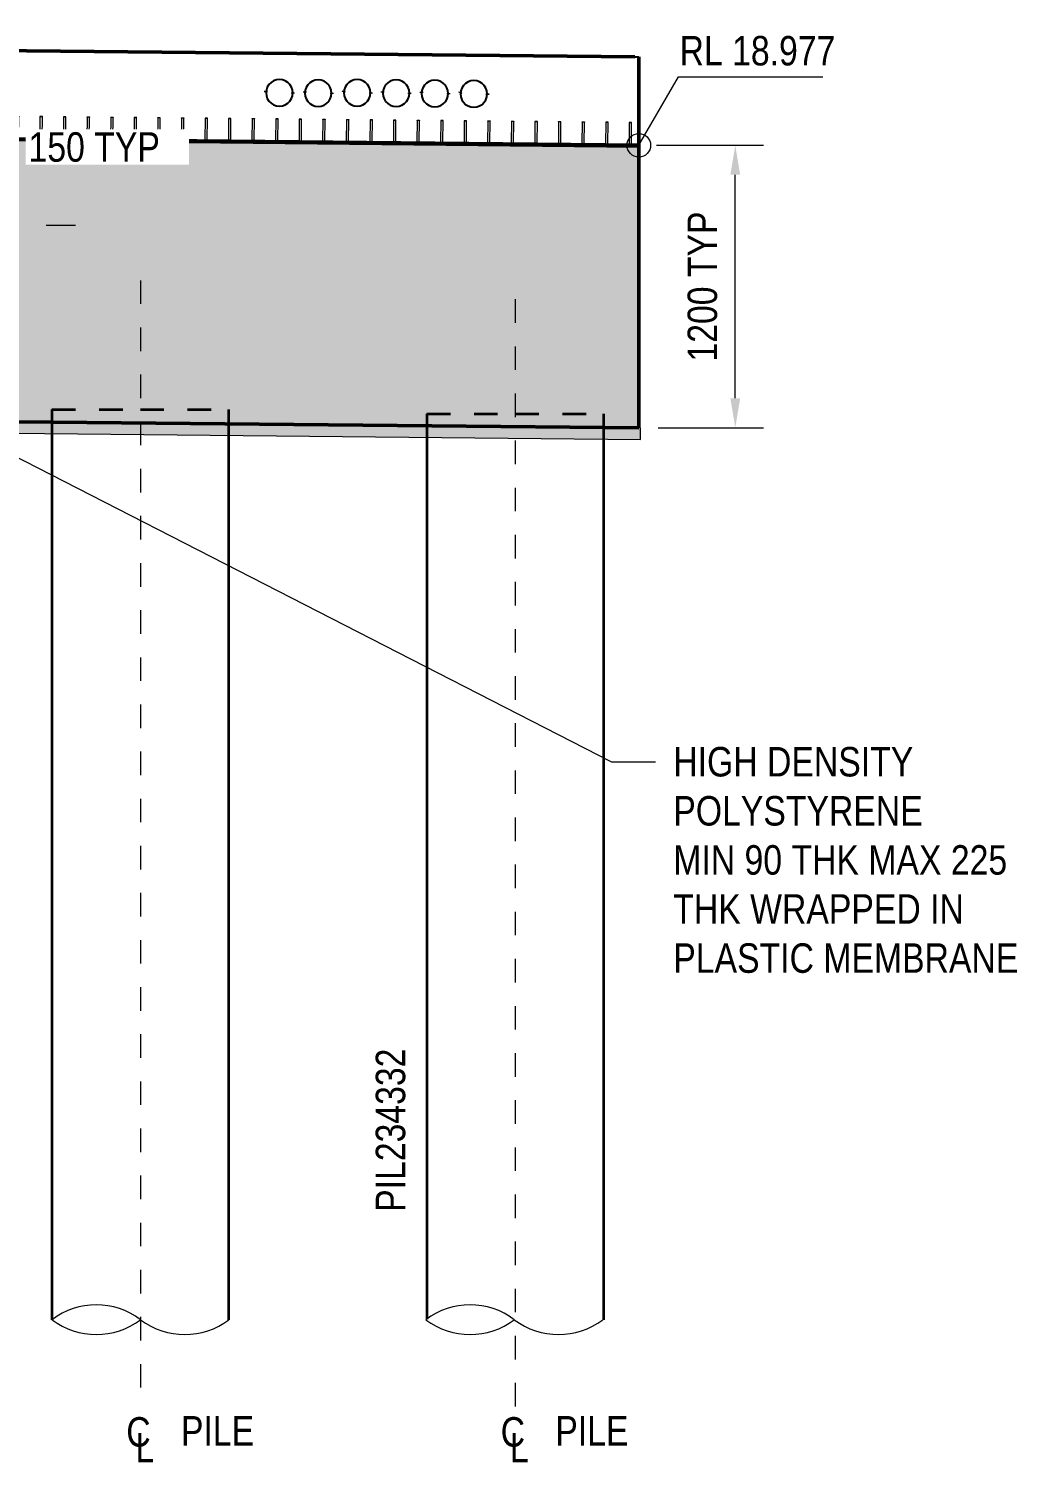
# Model space of a CAD drawing. Header units: metres. Extents: x -1691 to -1609, y 3 to 593.
# Drawn here: x -1614.8 to -1610.6, y 13.39 to 19.47 of the extents above; entities that cross this region are included whole.
import ezdxf

# ---------------------------------------------------------------- set-up
doc = ezdxf.new("R2010")
doc.units = ezdxf.units.M
doc.linetypes.add('JacobsCenter', pattern=[0.015, 0.009, -0.0015, 0.003, -0.0015])
doc.linetypes.add('JacobsDash', pattern=[0.0045, 0.003, -0.0015])
doc.layers.get('Defpoints').update_dxf_attribs({"color": 41})
for name, color, linetype, lineweight in [('BRIDGE-ABUTMENT-CONC', 7, 'Continuous', 50), ('BRIDGE-FRAMING-LINE-18-HID', 7, 'JacobsDash', 18), ('D-BDGE', 7, 'Continuous', 13), ('D-BDGE-FLOOR', 7, 'Continuous', 50), ('D-BDGE-FNDN-LINES-18-HID', 7, 'JacobsDash', 18), ('D-BDGE-FNDN-PILE-CONC', 7, 'Continuous', 50), ('D-BDGE-FRAMING', 7, 'Continuous', 50), ('D-BDGE-LINE', 7, 'Continuous', 9), ('D-ENHA-ANNO-TEXT', 7, 'Continuous', 9), ('D-ENHA-GEN-LINE', 7, 'Continuous', 9), ('D-ENHA-TEXT', 7, 'Continuous', 9), ('D-ENHA-TEXT-DIMS', 7, 'Continuous', 9), ('D-ENHA-TEXT-TAG', 7, 'Continuous', 18)]:
    doc.layers.add(name, color=color, linetype=linetype, lineweight=lineweight)
doc.layers.add('D-BDGE-Conduits', color=1, linetype='Continuous', lineweight=9, true_color=0xff0000)
doc.styles.add('Arial Narrow_1', font='ARIALN.TTF', dxfattribs={"height": 0.125})
doc.styles.add('Arial Narrow_3', font='ARIALN.TTF', dxfattribs={"height": 0.125})
doc.dimstyles.new('Dimension_Arc_Length_O__mm__1', dxfattribs={"dimscale": 0.3048, "dimtxt": 0.127929, "dimasz": 0.410105, "dimexe": 0.393701, "dimexo": 0.246063, "dimgap": 0.246063, "dimtad": 1, "dimdec": 0, "dimlfac": 1000, "dimzin": 0, "dimdsep": 46, "dimtxsty": 'Arial Narrow_3', "dimsah": 1, "dimcen": 0.09, "dimaunit": 1, "dimadec": 4, "dimazin": 0, "dimtfac": 1, "dimtdec": 4, "dimtix": 1, "dimtmove": 1, "dimatfit": 3, "dimfxl": 1, "dimtvp": 1, "dimtfill": 1, "dimtolj": 1, "dimtzin": 0, "dimlwd": 18, "dimlwe": 18, "dimarcsym": 2})
doc.dimstyles.new('Dimension_Standard_O__mm_', dxfattribs={"dimscale": 0.3048, "dimtxt": 0.127929, "dimasz": 0.410105, "dimexe": 0.393701, "dimexo": 0.246063, "dimgap": 0.246063, "dimtad": 1, "dimdec": 0, "dimlfac": 1000, "dimzin": 0, "dimdsep": 46, "dimtxsty": 'Arial Narrow_1', "dimsah": 1, "dimcen": 0.09, "dimaunit": 1, "dimadec": 4, "dimazin": 0, "dimtfac": 1, "dimtdec": 4, "dimtix": 1, "dimtmove": 0, "dimatfit": 3, "dimfxl": 1, "dimtvp": 1, "dimtfill": 1, "dimtolj": 1, "dimtzin": 0, "dimlwd": 18, "dimlwe": 18, "dimarcsym": 2})

# ---------------------------------------------------------------- blocks, each defined once
blk = doc.blocks.new('01_SFO_FRP_Pile_CastInPlace_CS - CAST-IN-PLACE PILE - 0750-V9-DRG-2871072 - ABUTMENT B CONCRETE ELEVATION')
at = {"layer": 'D-BDGE-FNDN-LINES-18-HID', "lineweight": 35}
for p, q in [((-1656.4737, 17.8548), (-1656.4737, 17.8021)), ((-1656.4737, 17.8548), (-1656.0988, 17.8548)), ((-1656.4737, 17.8548), (-1656.0988, 17.8548)), ((-1656.0988, 17.8548), (-1655.7237, 17.8548)), ((-1656.0986, 17.8548), (-1655.7237, 17.8548)), ((-1655.7237, 17.7945), (-1655.7237, 17.8548))]:
    blk.add_line(p, q, dxfattribs=at)
at = {"layer": 'D-BDGE-FNDN-PILE-CONC', "lineweight": 35}
for p, q in [((-1656.4737, 17.802), (-1656.4737, 13.9919)), ((-1655.7237, 13.9913), (-1655.7237, 17.7945))]:
    blk.add_line(p, q, dxfattribs=at)
blk = doc.blocks.new('07_STR_DPS_PermadecPanel - 07_STR_DPS_PermadecPanel-V46-DRG-2871072 - ABUTMENT B CONCRETE ELEVATION')
at = {"layer": 'BRIDGE-FRAMING-LINE-18-HID', "color": 9, "lineweight": 13, "true_color": 0xc3c3c3}
for p, q in [((-1657.1244, 19.1047), (-1657.1244, 19.1053)), ((-1657.1244, 19.1053), (-1657.1144, 19.1052)), ((-1657.1244, 19.1053), (-1657.1244, 19.1047)), ((-1657.1144, 19.1052), (-1657.1144, 19.1046)), ((-1657.1144, 19.1052), (-1657.1144, 19.1046)), ((-1657.0244, 19.1037), (-1657.0244, 19.1043)), ((-1657.0244, 19.1043), (-1657.0144, 19.1042)), ((-1657.0244, 19.1043), (-1657.0244, 19.1037)), ((-1657.0144, 19.1042), (-1657.0144, 19.1036)), ((-1657.0144, 19.1042), (-1657.0144, 19.1036)), ((-1656.9244, 19.1027), (-1656.9244, 19.1033)), ((-1656.9244, 19.1033), (-1656.9144, 19.1032)), ((-1656.9244, 19.1033), (-1656.9244, 19.1027)), ((-1656.9144, 19.1032), (-1656.9144, 19.1026)), ((-1656.9144, 19.1032), (-1656.9144, 19.1026)), ((-1656.8244, 19.1023), (-1656.8245, 19.1017)), ((-1656.8244, 19.1017), (-1656.8244, 19.1023)), ((-1656.8244, 19.1023), (-1656.8144, 19.1022)), ((-1656.8144, 19.1022), (-1656.8145, 19.1016)), ((-1656.8144, 19.1022), (-1656.8144, 19.1016)), ((-1656.7244, 19.1013), (-1656.7245, 19.1007)), ((-1656.7244, 19.1007), (-1656.7244, 19.1013)), ((-1656.7244, 19.1013), (-1656.7144, 19.1012)), ((-1656.7144, 19.1012), (-1656.7145, 19.1006)), ((-1656.7144, 19.1012), (-1656.7144, 19.1006)), ((-1656.6244, 19.1003), (-1656.6245, 19.0997)), ((-1656.6244, 19.0997), (-1656.6244, 19.1003)), ((-1656.6244, 19.1003), (-1656.6144, 19.1002)), ((-1656.6144, 19.1002), (-1656.6145, 19.0996)), ((-1656.6144, 19.1002), (-1656.6144, 19.0996)), ((-1657.1703, 19.0127), (-1657.1704, 19.0122)), ((-1656.5705, 19.0007), (-1657.1704, 19.0067)), ((-1657.1703, 19.0122), (-1657.1703, 19.0127)), ((-1657.1703, 19.0127), (-1657.1253, 19.0123)), ((-1657.1153, 19.0122), (-1657.0253, 19.0113)), ((-1657.0153, 19.0112), (-1656.9253, 19.0103)), ((-1656.9153, 19.0102), (-1656.8253, 19.0093)), ((-1656.8153, 19.0092), (-1656.7253, 19.0083)), ((-1656.7153, 19.0082), (-1656.6254, 19.0073)), ((-1656.6154, 19.0072), (-1656.5704, 19.0067)), ((-1656.5704, 19.0067), (-1656.5704, 19.0062)), ((-1656.5704, 19.0067), (-1656.5704, 19.0062))]:
    blk.add_line(p, q, dxfattribs=at)
at = {"layer": 'D-BDGE-FRAMING', "color": 9, "lineweight": 13, "true_color": 0xc3c3c3}
for p, q in [((-1657.1244, 19.1047), (-1657.1254, 19.0117)), ((-1657.1144, 19.1046), (-1657.1244, 19.1047)), ((-1657.1154, 19.0116), (-1657.1144, 19.1046)), ((-1657.0244, 19.1037), (-1657.0254, 19.0107)), ((-1657.0144, 19.1036), (-1657.0244, 19.1037)), ((-1657.0154, 19.0106), (-1657.0144, 19.1036)), ((-1656.9244, 19.1027), (-1656.9254, 19.0097)), ((-1656.9144, 19.1026), (-1656.9244, 19.1027)), ((-1656.9154, 19.0096), (-1656.9144, 19.1026)), ((-1656.8245, 19.1017), (-1656.8254, 19.0087)), ((-1656.8145, 19.1016), (-1656.8245, 19.1017)), ((-1656.8154, 19.0086), (-1656.8145, 19.1016)), ((-1656.7245, 19.1007), (-1656.7254, 19.0077)), ((-1656.7145, 19.1006), (-1656.7245, 19.1007)), ((-1656.7154, 19.0076), (-1656.7145, 19.1006)), ((-1656.6245, 19.0997), (-1656.6254, 19.0067)), ((-1656.6145, 19.0996), (-1656.6245, 19.0997)), ((-1656.6154, 19.0066), (-1656.6145, 19.0996)), ((-1657.1254, 19.0117), (-1657.1704, 19.0122)), ((-1657.1704, 19.0122), (-1657.1704, 19.0062)), ((-1657.1704, 19.0062), (-1656.5705, 19.0002)), ((-1657.0254, 19.0107), (-1657.1154, 19.0116)), ((-1656.9254, 19.0097), (-1657.0154, 19.0106)), ((-1656.8254, 19.0087), (-1656.9154, 19.0096)), ((-1656.7254, 19.0077), (-1656.8154, 19.0086)), ((-1656.6254, 19.0067), (-1656.7154, 19.0076)), ((-1656.5704, 19.0062), (-1656.6154, 19.0066)), ((-1656.5705, 19.0002), (-1656.5704, 19.0062))]:
    blk.add_line(p, q, dxfattribs=at)
blk = doc.blocks.new('07_STR_DPS_PermadecPanel - 07_STR_DPS_PermadecPanel-V47-DRG-2871072 - ABUTMENT B CONCRETE ELEVATION')
at = {"layer": 'BRIDGE-FRAMING-LINE-18-HID', "color": 9, "lineweight": 13, "true_color": 0xc3c3c3}
for p, q in [((-1656.5244, 19.0993), (-1656.5245, 19.0987)), ((-1656.5244, 19.0987), (-1656.5244, 19.0993)), ((-1656.5244, 19.0993), (-1656.5144, 19.0992)), ((-1656.5144, 19.0992), (-1656.5145, 19.0986)), ((-1656.5144, 19.0992), (-1656.5144, 19.0986)), ((-1656.4244, 19.0983), (-1656.4245, 19.0977)), ((-1656.4244, 19.0977), (-1656.4244, 19.0983)), ((-1656.4244, 19.0983), (-1656.4144, 19.0982)), ((-1656.4144, 19.0982), (-1656.4145, 19.0976)), ((-1656.4144, 19.0982), (-1656.4144, 19.0976)), ((-1656.3244, 19.0973), (-1656.3245, 19.0967)), ((-1656.3244, 19.0967), (-1656.3244, 19.0973)), ((-1656.3244, 19.0973), (-1656.3144, 19.0972)), ((-1656.3144, 19.0972), (-1656.3145, 19.0966)), ((-1656.3144, 19.0972), (-1656.3144, 19.0966)), ((-1656.2244, 19.0963), (-1656.2245, 19.0957)), ((-1656.2244, 19.0958), (-1656.2244, 19.0963)), ((-1656.2244, 19.0963), (-1656.2144, 19.0962)), ((-1656.2144, 19.0962), (-1656.2145, 19.0956)), ((-1656.2144, 19.0962), (-1656.2144, 19.0957)), ((-1656.1245, 19.0948), (-1656.1244, 19.0953)), ((-1656.1244, 19.0953), (-1656.1245, 19.0947)), ((-1656.1244, 19.0953), (-1656.1144, 19.0952)), ((-1656.1144, 19.0952), (-1656.1145, 19.0947)), ((-1656.1144, 19.0952), (-1656.1145, 19.0946)), ((-1656.0245, 19.0938), (-1656.0245, 19.0943)), ((-1656.0245, 19.0943), (-1656.0145, 19.0942)), ((-1656.0245, 19.0943), (-1656.0245, 19.0937)), ((-1656.0145, 19.0942), (-1656.0145, 19.0937)), ((-1656.0145, 19.0942), (-1656.0145, 19.0936)), ((-1656.5704, 19.0062), (-1656.5704, 19.0067)), ((-1656.5704, 19.0067), (-1656.5254, 19.0063)), ((-1656.5704, 19.0067), (-1656.5704, 19.0062)), ((-1655.9705, 18.9947), (-1656.5704, 19.0007)), ((-1656.5154, 19.0062), (-1656.4254, 19.0053)), ((-1656.4154, 19.0052), (-1656.3254, 19.0043)), ((-1656.3154, 19.0042), (-1656.2254, 19.0033)), ((-1656.2154, 19.0032), (-1656.1254, 19.0023)), ((-1656.1154, 19.0022), (-1656.0254, 19.0013)), ((-1656.0154, 19.0012), (-1655.9704, 19.0007)), ((-1655.9704, 19.0007), (-1655.9704, 19.0002)), ((-1655.9704, 19.0007), (-1655.9704, 19.0002))]:
    blk.add_line(p, q, dxfattribs=at)
at = {"layer": 'D-BDGE-FRAMING', "color": 9, "lineweight": 13, "true_color": 0xc3c3c3}
for p, q in [((-1656.5245, 19.0987), (-1656.5254, 19.0057)), ((-1656.5145, 19.0986), (-1656.5245, 19.0987)), ((-1656.5154, 19.0056), (-1656.5145, 19.0986)), ((-1656.4245, 19.0977), (-1656.4254, 19.0047)), ((-1656.4145, 19.0976), (-1656.4245, 19.0977)), ((-1656.4154, 19.0046), (-1656.4145, 19.0976)), ((-1656.3245, 19.0967), (-1656.3254, 19.0037)), ((-1656.3145, 19.0966), (-1656.3245, 19.0967)), ((-1656.3154, 19.0036), (-1656.3145, 19.0966)), ((-1656.2245, 19.0957), (-1656.2254, 19.0027)), ((-1656.2145, 19.0956), (-1656.2245, 19.0957)), ((-1656.2154, 19.0026), (-1656.2145, 19.0956)), ((-1656.1245, 19.0947), (-1656.1254, 19.0017)), ((-1656.1145, 19.0946), (-1656.1245, 19.0947)), ((-1656.1154, 19.0016), (-1656.1145, 19.0946)), ((-1656.0245, 19.0937), (-1656.0254, 19.0007)), ((-1656.0145, 19.0936), (-1656.0245, 19.0937)), ((-1656.0154, 19.0006), (-1656.0145, 19.0936)), ((-1656.5704, 19.0062), (-1656.5705, 19.0002)), ((-1656.5705, 19.0002), (-1655.9705, 18.9942)), ((-1656.5254, 19.0057), (-1656.5704, 19.0062)), ((-1656.4254, 19.0047), (-1656.5154, 19.0056)), ((-1656.3254, 19.0037), (-1656.4154, 19.0046)), ((-1656.2254, 19.0027), (-1656.3154, 19.0036)), ((-1656.1254, 19.0017), (-1656.2154, 19.0026)), ((-1656.0254, 19.0007), (-1656.1154, 19.0016)), ((-1655.9704, 19.0002), (-1656.0154, 19.0006)), ((-1655.9705, 18.9942), (-1655.9704, 19.0002))]:
    blk.add_line(p, q, dxfattribs=at)
blk = doc.blocks.new('07_STR_DPS_PermadecPanel - 07_STR_DPS_PermadecPanel-V48-DRG-2871072 - ABUTMENT B CONCRETE ELEVATION')
at = {"layer": 'BRIDGE-FRAMING-LINE-18-HID', "color": 9, "lineweight": 13, "true_color": 0xc3c3c3}
for p, q in [((-1655.9245, 19.0928), (-1655.9245, 19.0933)), ((-1655.9245, 19.0933), (-1655.9145, 19.0932)), ((-1655.9245, 19.0933), (-1655.9245, 19.0927)), ((-1655.9145, 19.0932), (-1655.9145, 19.0927)), ((-1655.9145, 19.0932), (-1655.9145, 19.0926)), ((-1655.8245, 19.0918), (-1655.8245, 19.0923)), ((-1655.8245, 19.0923), (-1655.8145, 19.0922)), ((-1655.8245, 19.0923), (-1655.8245, 19.0917)), ((-1655.8145, 19.0922), (-1655.8145, 19.0917)), ((-1655.8145, 19.0922), (-1655.8145, 19.0916)), ((-1655.7245, 19.0908), (-1655.7245, 19.0913)), ((-1655.7245, 19.0913), (-1655.7145, 19.0912)), ((-1655.7245, 19.0913), (-1655.7245, 19.0907)), ((-1655.7145, 19.0912), (-1655.7145, 19.0907)), ((-1655.7145, 19.0912), (-1655.7145, 19.0906)), ((-1655.6245, 19.0898), (-1655.6245, 19.0903)), ((-1655.6245, 19.0903), (-1655.6145, 19.0902)), ((-1655.6245, 19.0903), (-1655.6245, 19.0897)), ((-1655.6145, 19.0902), (-1655.6145, 19.0897)), ((-1655.6145, 19.0902), (-1655.6145, 19.0896)), ((-1655.5245, 19.0888), (-1655.5245, 19.0893)), ((-1655.5245, 19.0893), (-1655.5145, 19.0892)), ((-1655.5245, 19.0893), (-1655.5245, 19.0887)), ((-1655.5145, 19.0892), (-1655.5145, 19.0887)), ((-1655.5145, 19.0892), (-1655.5145, 19.0886)), ((-1655.4245, 19.0878), (-1655.4245, 19.0883)), ((-1655.4245, 19.0883), (-1655.4145, 19.0882)), ((-1655.4245, 19.0883), (-1655.4245, 19.0877)), ((-1655.4145, 19.0882), (-1655.4145, 19.0877)), ((-1655.4145, 19.0882), (-1655.4145, 19.0876)), ((-1655.9704, 19.0002), (-1655.9704, 19.0007)), ((-1655.9704, 19.0007), (-1655.9254, 19.0003)), ((-1655.9704, 19.0007), (-1655.9704, 19.0002)), ((-1655.3705, 18.9887), (-1655.9704, 18.9947)), ((-1655.9154, 19.0002), (-1655.8254, 18.9993)), ((-1655.8154, 18.9992), (-1655.7254, 18.9983)), ((-1655.7154, 18.9982), (-1655.6254, 18.9973)), ((-1655.6154, 18.9972), (-1655.5254, 18.9963)), ((-1655.5154, 18.9962), (-1655.4254, 18.9953)), ((-1655.4154, 18.9952), (-1655.3704, 18.9947)), ((-1655.3704, 18.9947), (-1655.3705, 18.9942)), ((-1655.3704, 18.9947), (-1655.3704, 18.9942))]:
    blk.add_line(p, q, dxfattribs=at)
at = {"layer": 'D-BDGE-FRAMING', "color": 9, "lineweight": 13, "true_color": 0xc3c3c3}
for p, q in [((-1655.9245, 19.0927), (-1655.9254, 18.9997)), ((-1655.9145, 19.0926), (-1655.9245, 19.0927)), ((-1655.9154, 18.9996), (-1655.9145, 19.0926)), ((-1655.8245, 19.0917), (-1655.8254, 18.9987)), ((-1655.8145, 19.0916), (-1655.8245, 19.0917)), ((-1655.8154, 18.9986), (-1655.8145, 19.0916)), ((-1655.7245, 19.0907), (-1655.7254, 18.9977)), ((-1655.7145, 19.0906), (-1655.7245, 19.0907)), ((-1655.7154, 18.9976), (-1655.7145, 19.0906)), ((-1655.6245, 19.0897), (-1655.6254, 18.9967)), ((-1655.6145, 19.0896), (-1655.6245, 19.0897)), ((-1655.6154, 18.9966), (-1655.6145, 19.0896)), ((-1655.5245, 19.0887), (-1655.5254, 18.9957)), ((-1655.5145, 19.0886), (-1655.5245, 19.0887)), ((-1655.5154, 18.9956), (-1655.5145, 19.0886)), ((-1655.4245, 19.0877), (-1655.4255, 18.9947)), ((-1655.4145, 19.0876), (-1655.4245, 19.0877)), ((-1655.4155, 18.9946), (-1655.4145, 19.0876)), ((-1655.9704, 19.0002), (-1655.9705, 18.9942)), ((-1655.9705, 18.9942), (-1655.3705, 18.9882)), ((-1655.9254, 18.9997), (-1655.9704, 19.0002)), ((-1655.8254, 18.9987), (-1655.9154, 18.9996)), ((-1655.7254, 18.9977), (-1655.8154, 18.9986)), ((-1655.6254, 18.9967), (-1655.7154, 18.9976)), ((-1655.5254, 18.9957), (-1655.6154, 18.9966)), ((-1655.4255, 18.9947), (-1655.5154, 18.9956)), ((-1655.3705, 18.9942), (-1655.4155, 18.9946)), ((-1655.3705, 18.9882), (-1655.3705, 18.9942))]:
    blk.add_line(p, q, dxfattribs=at)
blk = doc.blocks.new('07_STR_DPS_PermadecPanel - 07_STR_DPS_PermadecPanel-V49-DRG-2871072 - ABUTMENT B CONCRETE ELEVATION')
at = {"layer": 'BRIDGE-FRAMING-LINE-18-HID', "color": 9, "lineweight": 13, "true_color": 0xc3c3c3}
for p, q in [((-1655.3245, 19.0868), (-1655.3245, 19.0873)), ((-1655.3245, 19.0873), (-1655.3145, 19.0872)), ((-1655.3245, 19.0873), (-1655.3245, 19.0867)), ((-1655.3145, 19.0872), (-1655.3145, 19.0867)), ((-1655.3145, 19.0872), (-1655.3145, 19.0866)), ((-1655.2245, 19.0858), (-1655.2245, 19.0863)), ((-1655.2245, 19.0863), (-1655.2145, 19.0862)), ((-1655.2245, 19.0863), (-1655.2245, 19.0857)), ((-1655.2145, 19.0862), (-1655.2145, 19.0857)), ((-1655.2145, 19.0862), (-1655.2145, 19.0856)), ((-1655.1245, 19.0848), (-1655.1245, 19.0853)), ((-1655.1245, 19.0853), (-1655.1145, 19.0852)), ((-1655.1245, 19.0853), (-1655.1245, 19.0847)), ((-1655.1145, 19.0852), (-1655.1145, 19.0847)), ((-1655.1145, 19.0852), (-1655.1145, 19.0846)), ((-1655.0245, 19.0838), (-1655.0245, 19.0843)), ((-1655.0245, 19.0843), (-1655.0145, 19.0842)), ((-1655.0245, 19.0843), (-1655.0245, 19.0837)), ((-1655.0145, 19.0842), (-1655.0145, 19.0837)), ((-1655.0145, 19.0842), (-1655.0145, 19.0836)), ((-1654.9245, 19.0828), (-1654.9245, 19.0833)), ((-1654.9245, 19.0833), (-1654.9145, 19.0832)), ((-1654.9245, 19.0833), (-1654.9245, 19.0827)), ((-1654.9145, 19.0832), (-1654.9145, 19.0827)), ((-1654.9145, 19.0832), (-1654.9145, 19.0826)), ((-1654.8245, 19.0823), (-1654.8246, 19.0817)), ((-1654.8245, 19.0818), (-1654.8245, 19.0823)), ((-1654.8245, 19.0823), (-1654.8145, 19.0822)), ((-1654.8145, 19.0822), (-1654.8146, 19.0816)), ((-1654.8145, 19.0822), (-1654.8145, 19.0817)), ((-1655.3704, 18.9947), (-1655.3705, 18.9942)), ((-1654.7706, 18.9827), (-1655.3705, 18.9887)), ((-1655.3704, 18.9942), (-1655.3704, 18.9947)), ((-1655.3704, 18.9947), (-1655.3254, 18.9943)), ((-1655.3154, 18.9942), (-1655.2254, 18.9933)), ((-1655.2154, 18.9932), (-1655.1254, 18.9923)), ((-1655.1154, 18.9922), (-1655.0254, 18.9913)), ((-1655.0154, 18.9912), (-1654.9254, 18.9903)), ((-1654.9154, 18.9902), (-1654.8254, 18.9893)), ((-1654.8154, 18.9892), (-1654.7704, 18.9887)), ((-1654.7704, 18.9887), (-1654.7705, 18.9882)), ((-1654.7704, 18.9887), (-1654.7704, 18.9882))]:
    blk.add_line(p, q, dxfattribs=at)
at = {"layer": 'D-BDGE-FRAMING', "color": 9, "lineweight": 13, "true_color": 0xc3c3c3}
for p, q in [((-1655.3245, 19.0867), (-1655.3255, 18.9937)), ((-1655.3145, 19.0866), (-1655.3245, 19.0867)), ((-1655.3155, 18.9936), (-1655.3145, 19.0866)), ((-1655.2245, 19.0857), (-1655.2255, 18.9927)), ((-1655.2145, 19.0856), (-1655.2245, 19.0857)), ((-1655.2155, 18.9926), (-1655.2145, 19.0856)), ((-1655.1245, 19.0847), (-1655.1255, 18.9917)), ((-1655.1145, 19.0846), (-1655.1245, 19.0847)), ((-1655.1155, 18.9916), (-1655.1145, 19.0846)), ((-1655.0245, 19.0837), (-1655.0255, 18.9907)), ((-1655.0145, 19.0836), (-1655.0245, 19.0837)), ((-1655.0155, 18.9906), (-1655.0145, 19.0836)), ((-1654.9245, 19.0827), (-1654.9255, 18.9897)), ((-1654.9145, 19.0826), (-1654.9245, 19.0827)), ((-1654.9155, 18.9896), (-1654.9145, 19.0826)), ((-1654.8246, 19.0817), (-1654.8255, 18.9887)), ((-1654.8146, 19.0816), (-1654.8246, 19.0817)), ((-1654.8155, 18.9886), (-1654.8146, 19.0816)), ((-1655.3255, 18.9937), (-1655.3705, 18.9942)), ((-1655.3705, 18.9942), (-1655.3705, 18.9882)), ((-1655.3705, 18.9882), (-1654.7705, 18.9822)), ((-1655.2255, 18.9927), (-1655.3155, 18.9936)), ((-1655.1255, 18.9917), (-1655.2155, 18.9926)), ((-1655.0255, 18.9907), (-1655.1155, 18.9916)), ((-1654.9255, 18.9897), (-1655.0155, 18.9906)), ((-1654.8255, 18.9887), (-1654.9155, 18.9896)), ((-1654.7705, 18.9882), (-1654.8155, 18.9886)), ((-1654.7705, 18.9822), (-1654.7705, 18.9882))]:
    blk.add_line(p, q, dxfattribs=at)
blk = doc.blocks.new('07_STR_DPS_PermadecPanel - 07_STR_DPS_PermadecPanel-V50-DRG-2871072 - ABUTMENT B CONCRETE ELEVATION')
at = {"layer": 'BRIDGE-FRAMING-LINE-18-HID', "color": 9, "lineweight": 13, "true_color": 0xc3c3c3}
for p, q in [((-1654.7245, 19.0813), (-1654.7246, 19.0807)), ((-1654.7245, 19.0808), (-1654.7245, 19.0813)), ((-1654.7245, 19.0813), (-1654.7145, 19.0812)), ((-1654.7145, 19.0812), (-1654.7146, 19.0806)), ((-1654.7145, 19.0812), (-1654.7145, 19.0807)), ((-1654.6245, 19.0803), (-1654.6246, 19.0797)), ((-1654.6245, 19.0798), (-1654.6245, 19.0803)), ((-1654.6245, 19.0803), (-1654.6145, 19.0802)), ((-1654.6145, 19.0802), (-1654.6146, 19.0796)), ((-1654.6145, 19.0802), (-1654.6145, 19.0797)), ((-1654.5245, 19.0793), (-1654.5246, 19.0787)), ((-1654.5245, 19.0788), (-1654.5245, 19.0793)), ((-1654.5245, 19.0793), (-1654.5145, 19.0792)), ((-1654.5145, 19.0792), (-1654.5146, 19.0786)), ((-1654.5145, 19.0792), (-1654.5145, 19.0787)), ((-1654.4245, 19.0783), (-1654.4246, 19.0777)), ((-1654.4245, 19.0778), (-1654.4245, 19.0783)), ((-1654.4245, 19.0783), (-1654.4145, 19.0782)), ((-1654.4145, 19.0782), (-1654.4146, 19.0776)), ((-1654.4145, 19.0782), (-1654.4145, 19.0777)), ((-1654.3245, 19.0773), (-1654.3246, 19.0767)), ((-1654.3245, 19.0768), (-1654.3245, 19.0773)), ((-1654.3245, 19.0773), (-1654.3145, 19.0772)), ((-1654.3145, 19.0772), (-1654.3146, 19.0766)), ((-1654.3145, 19.0772), (-1654.3145, 19.0767)), ((-1654.2245, 19.0763), (-1654.2246, 19.0757)), ((-1654.2245, 19.0758), (-1654.2245, 19.0763)), ((-1654.2245, 19.0763), (-1654.2145, 19.0762)), ((-1654.2145, 19.0762), (-1654.2146, 19.0756)), ((-1654.2145, 19.0762), (-1654.2145, 19.0757)), ((-1654.7704, 18.9887), (-1654.7705, 18.9882)), ((-1654.7704, 18.9882), (-1654.7704, 18.9887)), ((-1654.7704, 18.9887), (-1654.7254, 18.9883)), ((-1654.7154, 18.9882), (-1654.6255, 18.9873)), ((-1654.6155, 18.9872), (-1654.5255, 18.9863)), ((-1654.1706, 18.9768), (-1654.7705, 18.9827)), ((-1654.5155, 18.9862), (-1654.4255, 18.9853)), ((-1654.4155, 18.9852), (-1654.3255, 18.9843)), ((-1654.3155, 18.9842), (-1654.2255, 18.9833)), ((-1654.2155, 18.9832), (-1654.1705, 18.9828)), ((-1654.1705, 18.9828), (-1654.1705, 18.9822)), ((-1654.1705, 18.9828), (-1654.1705, 18.9822))]:
    blk.add_line(p, q, dxfattribs=at)
at = {"layer": 'D-BDGE-FRAMING', "color": 9, "lineweight": 13, "true_color": 0xc3c3c3}
for p, q in [((-1654.7246, 19.0807), (-1654.7255, 18.9877)), ((-1654.7146, 19.0806), (-1654.7246, 19.0807)), ((-1654.7155, 18.9876), (-1654.7146, 19.0806)), ((-1654.6246, 19.0797), (-1654.6255, 18.9867)), ((-1654.6146, 19.0796), (-1654.6246, 19.0797)), ((-1654.6155, 18.9866), (-1654.6146, 19.0796)), ((-1654.5246, 19.0787), (-1654.5255, 18.9857)), ((-1654.5146, 19.0786), (-1654.5246, 19.0787)), ((-1654.5155, 18.9856), (-1654.5146, 19.0786)), ((-1654.4246, 19.0777), (-1654.4255, 18.9847)), ((-1654.4146, 19.0776), (-1654.4246, 19.0777)), ((-1654.4155, 18.9846), (-1654.4146, 19.0776)), ((-1654.3246, 19.0767), (-1654.3255, 18.9837)), ((-1654.3146, 19.0766), (-1654.3246, 19.0767)), ((-1654.3155, 18.9836), (-1654.3146, 19.0766)), ((-1654.2246, 19.0757), (-1654.2255, 18.9827)), ((-1654.2146, 19.0756), (-1654.2246, 19.0757)), ((-1654.2155, 18.9826), (-1654.2146, 19.0756)), ((-1654.7255, 18.9877), (-1654.7705, 18.9882)), ((-1654.7705, 18.9882), (-1654.7705, 18.9822)), ((-1654.6255, 18.9867), (-1654.7155, 18.9876)), ((-1654.7705, 18.9822), (-1654.1706, 18.9762)), ((-1654.5255, 18.9857), (-1654.6155, 18.9866)), ((-1654.4255, 18.9847), (-1654.5155, 18.9856)), ((-1654.3255, 18.9837), (-1654.4155, 18.9846)), ((-1654.2255, 18.9827), (-1654.3155, 18.9836)), ((-1654.1705, 18.9822), (-1654.2155, 18.9826)), ((-1654.1706, 18.9762), (-1654.1705, 18.9822))]:
    blk.add_line(p, q, dxfattribs=at)
blk = doc.blocks.new('01_SFO_FRP_Pile_CastInPlace_CS - CAST-IN-PLACE PILE - 0750-V51-DRG-2871072 - ABUTMENT B CONCRETE ELEVATION')
at = {"layer": 'D-BDGE-FNDN-LINES-18-HID', "lineweight": 35}
for p, q in [((-1654.8832, 17.837), (-1654.8832, 17.7861)), ((-1654.8832, 17.837), (-1654.5083, 17.837)), ((-1654.8832, 17.837), (-1654.5084, 17.837)), ((-1654.5083, 17.837), (-1654.1332, 17.837)), ((-1654.5081, 17.837), (-1654.1332, 17.837)), ((-1654.1332, 17.7786), (-1654.1332, 17.837))]:
    blk.add_line(p, q, dxfattribs=at)
at = {"layer": 'D-BDGE-FNDN-PILE-CONC', "lineweight": 35}
for p, q in [((-1654.8832, 17.7861), (-1654.8832, 13.9945)), ((-1654.1332, 13.9919), (-1654.1332, 17.7786))]:
    blk.add_line(p, q, dxfattribs=at)
blk = doc.blocks.new('CS_DET_Pile-Column_BreakLine - CS_Tubular BreakLine-5488458-DRG-2871072 - ABUTMENT B CONCRETE ELEVATION')
at = {"layer": 'D-BDGE-LINE', "lineweight": 18}
for centre, start, end in [((-1683.2457, 13.7433), 52.95733, 127.04267), ((-1683.2457, 14.2405), 232.95733, 307.04267), ((-1682.8704, 14.2405), 232.95733, 307.04267)]:
    blk.add_arc(centre, 0.3115, start, end, dxfattribs=at)
blk = doc.blocks.new('CS_Annot_Centreline Symbol1 - CS_Annot_Centreline Symbol 2-5308920-DRG-2871072 - ABUTMENT B CONCRETE ELEVATION')
at = {"layer": 'D-ENHA-GEN-LINE', "char_height": 0.125, "attachment_point": 1, "style": 'Arial Narrow_1'}
for s, insert, width in [('C  ', (-1688.4584, 13.5781), 0.220464), ('L', (-1688.4194, 13.5114), 0.096202)]:
    blk.add_mtext(s, dxfattribs=dict(at, insert=insert, width=width))
blk = doc.blocks.new('DIMBLOCK17-DRG-2871072 - ABUTMENT B CONCRETE ELEVATION')
at = {"layer": 'D-ENHA-TEXT-DIMS', "color": 0, "lineweight": 18, "transparency": 16777216}
for p, q in [((-1612.133, 18.9771), (-1611.6791, 18.9771)), ((-1611.7991, 17.903), (-1611.7991, 18.8521)), ((-1612.1264, 17.778), (-1611.6791, 17.778))]:
    blk.add_line(p, q, dxfattribs=at)
at = {"layer": 'D-ENHA-TEXT-DIMS', "color": 0, "transparency": 16777216}
for points in [[(-1611.8199, 18.8521), (-1611.7782, 18.8521), (-1611.7991, 18.9771)], [(-1611.8199, 17.903), (-1611.7782, 17.903), (-1611.7991, 17.778)]]:
    blk.add_solid(points, dxfattribs=at)
at = {"layer": 'Defpoints', "color": 0, "transparency": 16777216}
for p in [(-1612.208, 18.9771), (-1611.7991, 18.9771), (-1612.2014, 17.778)]:
    blk.add_point(p, dxfattribs=at)
at = {"layer": 'D-ENHA-TEXT-DIMS', "color": 0, "lineweight": 18, "transparency": 16777216, "insert": (-1611.9379, 18.3775), "char_height": 0.125, "width": 0.7627, "attachment_point": 5, "rotation": 90, "style": 'Arial Narrow_1', "bg_fill": 3, "box_fill_scale": 1.1, "bg_fill_color": 256, "bg_fill_true_color": 13158600, "bg_fill_transparency": 0}
blk.add_mtext('\\A1;1200 TYP', dxfattribs=at)
blk = doc.blocks.new('DIMBLOCK21-DRG-2871072 - ABUTMENT B CONCRETE ELEVATION')
at = {"layer": 'D-ENHA-TEXT-DIMS', "color": 0, "lineweight": 18, "transparency": 16777216}
for p, q in [((-1615.0708, 18.1065), (-1615.0708, 18.7574)), ((-1614.8481, 17.8793), (-1614.8481, 18.7574)), ((-1615.1958, 18.6374), (-1615.3208, 18.6374)), ((-1615.0708, 18.6374), (-1614.8481, 18.6374)), ((-1614.7231, 18.6374), (-1614.5981, 18.6374))]:
    blk.add_line(p, q, dxfattribs=at)
at = {"layer": 'D-ENHA-TEXT-DIMS', "color": 0, "transparency": 16777216}
for points in [[(-1615.1958, 18.6582), (-1615.1958, 18.6166), (-1615.0708, 18.6374)], [(-1614.7231, 18.6582), (-1614.7231, 18.6166), (-1614.8481, 18.6374)]]:
    blk.add_solid(points, dxfattribs=at)
at = {"layer": 'Defpoints', "color": 0, "transparency": 16777216}
for p in [(-1614.8481, 18.6374), (-1615.0708, 18.0315), (-1614.8481, 17.8043)]:
    blk.add_point(p, dxfattribs=at)
at = {"layer": 'D-ENHA-TEXT-DIMS', "color": 0, "lineweight": 18, "transparency": 16777216, "insert": (-1614.7971, 19.0323), "char_height": 0.125, "width": 0.667667, "attachment_point": 1, "line_spacing_factor": 0.974696, "style": 'Arial Narrow_3', "bg_fill": 3, "box_fill_scale": 1.1, "bg_fill_color": 256, "bg_fill_true_color": 13158600, "bg_fill_transparency": 0}
blk.add_mtext('\\A1;\u200e150 TYP', dxfattribs=at)

msp = doc.modelspace()

# ---------------------------------------------------------------- hatches: boundary and pattern name
at = {"layer": 'BRIDGE-ABUTMENT-CONC', "true_color": 0xc0c0c0}
msp.add_hatch(color=9, dxfattribs=at).paths.add_polyline_path([(-1612.2081, 17.777), (-1612.2081, 18.9734), (-1620.7374, 19.0591), (-1624.1431, 19.0932), (-1624.1431, 17.8969), (-1616.2032, 17.8171), (-1616.2032, 17.8178), (-1615.9709, 18.0455), (-1615.0707, 18.0365), (-1614.843, 17.8035), (-1612.363, 17.7786)])
at = {"layer": 'D-BDGE-LINE'}
h = msp.add_hatch(dxfattribs=at)
h.set_pattern_fill('FP_3', color=256, style=0, pattern_type=2)
h.set_pattern_definition([(0, (-1629.78706, 18.093), (0.4064, 0.1016), [0.01676, -0.28804, 0.01676, -0.28804, -1.626]), (0, (-1629.78706, 18.093), (0.4064, 0.1016), [-0.6096, 0.01676, -0.59284, 0.01676, -0.28804, -0.7112]), (0, (-1629.78706, 18.093), (0.4064, 0.1016), [-1.524, 0.01676, -0.18644, 0.01676, -0.49124]), (120, (-1629.63506, 18.144), (-0.2911882, 0.3011527), [0.01676, -0.28804, 0.01676, -0.28804, -1.626]), (120, (-1629.63506, 18.144), (-0.2911882, 0.3011527), [-0.6096, 0.01676, -0.59284, 0.01676, -0.28804, -0.7112]), (120, (-1629.63506, 18.144), (-0.2911882, 0.3011527), [-1.524, 0.01676, -0.18644, 0.01676, -0.49124]), (240, (-1629.58406, 18.347), (-0.1152118, -0.4027527), [0.01676, -0.28804, 0.01676, -0.28804, -1.626]), (240, (-1629.58406, 18.347), (-0.1152118, -0.4027527), [-0.6096, 0.01676, -0.59284, 0.01676, -0.28804, -0.7112]), (240, (-1629.58406, 18.347), (-0.1152118, -0.4027527), [-1.524, 0.01676, -0.18644, 0.01676, -0.49124])])
h.paths.add_polyline_path([(-1647.2167, 17.6154), (-1631.3722, 17.7745), (-1631.2729, 17.8758), (-1628.8141, 17.9003), (-1628.713, 17.8015), (-1624.1341, 17.8472), (-1616.1774, 17.7681), (-1615.9508, 17.9903), (-1615.092, 17.9818), (-1614.8693, 17.7545), (-1612.2014, 17.728), (-1612.2014, 17.778), (-1612.2079, 17.778), (-1612.2081, 17.777), (-1614.843, 17.8035), (-1614.8431, 17.8043), (-1614.8481, 17.8043), (-1615.0708, 18.0315), (-1615.971, 18.0405), (-1616.1976, 17.8183), (-1616.2024, 17.8183), (-1616.2032, 17.8171), (-1624.1431, 17.8969), (-1628.6931, 17.8517), (-1628.794, 17.9503), (-1631.2928, 17.9251), (-1631.3918, 17.8243), (-1647.2167, 17.6654)])

# ---------------------------------------------------------------- linework, layer by layer
at = {"layer": 'BRIDGE-ABUTMENT-CONC'}
for p, q in [((-1612.2081, 18.9734), (-1612.2081, 17.777)), ((-1612.2079, 17.777), (-1612.2079, 18.9765)), ((-1612.2081, 17.777), (-1614.843, 17.8035)), ((-1612.2081, 17.777), (-1612.2079, 17.777))]:
    msp.add_line(p, q, dxfattribs=at)
at = {"layer": 'BRIDGE-FRAMING-LINE-18-HID', "color": 9, "lineweight": 13, "true_color": 0xc3c3c3}
for p, q in [((-1612.3486, 19.0748), (-1612.3486, 19.0753)), ((-1612.3486, 19.0753), (-1612.3386, 19.0752)), ((-1612.3486, 19.0753), (-1612.3486, 19.0747)), ((-1612.3386, 19.0752), (-1612.3386, 19.0747)), ((-1612.3386, 19.0752), (-1612.3386, 19.0746)), ((-1612.2486, 19.0738), (-1612.2486, 19.0743)), ((-1612.2486, 19.0743), (-1612.2386, 19.0742)), ((-1612.2486, 19.0743), (-1612.2486, 19.0737)), ((-1612.2386, 19.0742), (-1612.2386, 19.0737)), ((-1612.2386, 19.0742), (-1612.2386, 19.0736)), ((-1612.3945, 18.9828), (-1612.3946, 18.9822)), ((-1612.2083, 18.9749), (-1612.3946, 18.9768)), ((-1612.3945, 18.9822), (-1612.3945, 18.9828)), ((-1612.3945, 18.9828), (-1612.3495, 18.9823)), ((-1612.3395, 18.9822), (-1612.2495, 18.9813)), ((-1612.2395, 18.9812), (-1612.2083, 18.9809)), ((-1612.2084, 18.9803), (-1612.2083, 18.9809)), ((-1612.2083, 18.9809), (-1612.2083, 18.9804))]:
    msp.add_line(p, q, dxfattribs=at)
at = {"layer": 'BRIDGE-FRAMING-LINE-18-HID', "color": 8, "true_color": 0x808080}
for p, q in [((-1612.2079, 18.9771), (-1612.2081, 18.9771)), ((-1612.2079, 18.9766), (-1612.2079, 18.977)), ((-1612.2079, 17.777), (-1612.2081, 17.777))]:
    msp.add_line(p, q, dxfattribs=at)
at = {"layer": 'D-BDGE', "lineweight": 50}
for p, q in [((-1612.2081, 18.9771), (-1624.1431, 19.0969)), ((-1624.1418, 19.0969), (-1612.2079, 18.9771)), ((-1624.1381, 19.0933), (-1613.8448, 18.9898)), ((-1612.2078, 18.977), (-1624.1378, 19.097)), ((-1613.8448, 18.9898), (-1612.2081, 18.9734)), ((-1613.8448, 18.9898), (-1612.2078, 18.977))]:
    msp.add_line(p, q, dxfattribs=at)
at = {"layer": 'D-BDGE', "linetype": 'JacobsCenter', "lineweight": 18}
for p, q in [((-1614.3229, 18.4034), (-1614.3229, 13.6034)), ((-1612.7324, 18.3234), (-1612.7324, 13.6034))]:
    msp.add_line(p, q, dxfattribs=at)
at = {"layer": 'D-BDGE', "lineweight": 18}
for p, q in [((-1612.2014, 17.778), (-1614.8481, 17.8043)), ((-1612.2014, 17.728), (-1612.2014, 17.778)), ((-1614.8693, 17.7545), (-1612.2014, 17.728))]:
    msp.add_line(p, q, dxfattribs=at)
at = {"layer": 'D-BDGE-Conduits', "color": 143, "linetype": 'JacobsDash', "lineweight": 25, "true_color": 0x78aac8}
for p, q in [((-1613.7895, 19.2083), (-1613.7898, 19.2027)), ((-1613.6765, 19.1967), (-1613.6762, 19.2023)), ((-1613.6245, 19.2067), (-1613.6248, 19.2012)), ((-1613.5115, 19.1951), (-1613.5112, 19.2007)), ((-1613.4595, 19.2083), (-1613.4598, 19.2027)), ((-1613.3465, 19.1967), (-1613.3462, 19.2023)), ((-1613.2945, 19.2067), (-1613.2948, 19.2012)), ((-1613.1815, 19.1952), (-1613.1812, 19.2007)), ((-1613.1295, 19.2052), (-1613.1298, 19.1996)), ((-1613.0165, 19.1936), (-1613.0162, 19.1992)), ((-1612.9645, 19.2036), (-1612.9648, 19.198)), ((-1612.8515, 19.192), (-1612.8512, 19.1976))]:
    msp.add_line(p, q, dxfattribs=at)
at = {"layer": 'D-BDGE-Conduits', "color": 143, "linetype": 'JacobsDash', "lineweight": 25, "true_color": 0x78aac8, "flags": 128}
for points in [[(-1613.7331, 19.2564), (-1613.7457, 19.255), (-1613.7577, 19.2508), (-1613.7685, 19.2441), (-1613.7775, 19.2351), (-1613.7842, 19.2243), (-1613.7884, 19.2123), (-1613.7898, 19.1997)], [(-1613.6764, 19.1997), (-1613.6778, 19.2123), (-1613.682, 19.2243), (-1613.6888, 19.2351), (-1613.6978, 19.2441), (-1613.7085, 19.2508), (-1613.7205, 19.255), (-1613.7331, 19.2564)], [(-1613.5681, 19.2549), (-1613.5807, 19.2535), (-1613.5927, 19.2493), (-1613.6035, 19.2425), (-1613.6125, 19.2335), (-1613.6192, 19.2228), (-1613.6234, 19.2108), (-1613.6248, 19.1982)], [(-1613.5114, 19.1982), (-1613.5128, 19.2108), (-1613.517, 19.2228), (-1613.5238, 19.2335), (-1613.5328, 19.2425), (-1613.5435, 19.2493), (-1613.5555, 19.2535), (-1613.5681, 19.2549)], [(-1613.4031, 19.2564), (-1613.4157, 19.255), (-1613.4277, 19.2508), (-1613.4385, 19.2441), (-1613.4475, 19.2351), (-1613.4542, 19.2243), (-1613.4584, 19.2123), (-1613.4598, 19.1997)], [(-1613.3464, 19.1997), (-1613.3478, 19.2123), (-1613.352, 19.2243), (-1613.3588, 19.2351), (-1613.3678, 19.2441), (-1613.3785, 19.2508), (-1613.3905, 19.255), (-1613.4031, 19.2564)], [(-1613.2381, 19.2549), (-1613.2507, 19.2535), (-1613.2627, 19.2493), (-1613.2735, 19.2425), (-1613.2825, 19.2335), (-1613.2892, 19.2228), (-1613.2934, 19.2108), (-1613.2948, 19.1982)], [(-1613.1814, 19.1982), (-1613.1828, 19.2108), (-1613.187, 19.2228), (-1613.1938, 19.2335), (-1613.2028, 19.2425), (-1613.2135, 19.2493), (-1613.2255, 19.2535), (-1613.2381, 19.2549)], [(-1613.0731, 19.2533), (-1613.0857, 19.2519), (-1613.0977, 19.2477), (-1613.1085, 19.2409), (-1613.1175, 19.232), (-1613.1242, 19.2212), (-1613.1284, 19.2092), (-1613.1298, 19.1966)], [(-1613.0164, 19.1966), (-1613.0178, 19.2092), (-1613.022, 19.2212), (-1613.0288, 19.232), (-1613.0378, 19.2409), (-1613.0485, 19.2477), (-1613.0605, 19.2519), (-1613.0731, 19.2533)], [(-1612.9081, 19.2518), (-1612.9207, 19.2503), (-1612.9327, 19.2461), (-1612.9435, 19.2394), (-1612.9525, 19.2304), (-1612.9592, 19.2197), (-1612.9634, 19.2077), (-1612.9648, 19.195)], [(-1612.8514, 19.195), (-1612.8528, 19.2077), (-1612.857, 19.2197), (-1612.8638, 19.2304), (-1612.8728, 19.2394), (-1612.8835, 19.2461), (-1612.8955, 19.2503), (-1612.9081, 19.2518)], [(-1613.7898, 19.1997), (-1613.7884, 19.1871), (-1613.7842, 19.1751), (-1613.7775, 19.1644), (-1613.7685, 19.1554), (-1613.7577, 19.1486), (-1613.7457, 19.1444), (-1613.7331, 19.143)], [(-1613.7331, 19.143), (-1613.7205, 19.1444), (-1613.7085, 19.1486), (-1613.6978, 19.1554), (-1613.6888, 19.1644), (-1613.682, 19.1751), (-1613.6778, 19.1871), (-1613.6764, 19.1997)], [(-1613.6248, 19.1982), (-1613.6234, 19.1855), (-1613.6192, 19.1735), (-1613.6125, 19.1628), (-1613.6035, 19.1538), (-1613.5927, 19.1471), (-1613.5807, 19.1429), (-1613.5681, 19.1414)], [(-1613.5681, 19.1414), (-1613.5555, 19.1429), (-1613.5435, 19.1471), (-1613.5328, 19.1538), (-1613.5238, 19.1628), (-1613.517, 19.1735), (-1613.5128, 19.1855), (-1613.5114, 19.1982)], [(-1613.4598, 19.1997), (-1613.4584, 19.1871), (-1613.4542, 19.1751), (-1613.4475, 19.1644), (-1613.4385, 19.1554), (-1613.4277, 19.1486), (-1613.4157, 19.1444), (-1613.4031, 19.143)], [(-1613.4031, 19.143), (-1613.3905, 19.1444), (-1613.3785, 19.1486), (-1613.3678, 19.1554), (-1613.3588, 19.1644), (-1613.352, 19.1751), (-1613.3478, 19.1871), (-1613.3464, 19.1997)], [(-1613.2948, 19.1982), (-1613.2934, 19.1855), (-1613.2892, 19.1736), (-1613.2825, 19.1628), (-1613.2735, 19.1538), (-1613.2627, 19.1471), (-1613.2507, 19.1429), (-1613.2381, 19.1414)], [(-1613.2381, 19.1414), (-1613.2255, 19.1429), (-1613.2135, 19.1471), (-1613.2028, 19.1538), (-1613.1938, 19.1628), (-1613.187, 19.1736), (-1613.1828, 19.1855), (-1613.1814, 19.1982)], [(-1613.1298, 19.1966), (-1613.1284, 19.184), (-1613.1242, 19.172), (-1613.1175, 19.1612), (-1613.1085, 19.1523), (-1613.0977, 19.1455), (-1613.0857, 19.1413), (-1613.0731, 19.1399)], [(-1613.0731, 19.1399), (-1613.0605, 19.1413), (-1613.0485, 19.1455), (-1613.0378, 19.1523), (-1613.0288, 19.1612), (-1613.022, 19.172), (-1613.0178, 19.184), (-1613.0164, 19.1966)], [(-1612.9648, 19.195), (-1612.9634, 19.1824), (-1612.9592, 19.1704), (-1612.9525, 19.1597), (-1612.9435, 19.1507), (-1612.9327, 19.1439), (-1612.9207, 19.1397), (-1612.9081, 19.1383)], [(-1612.9081, 19.1383), (-1612.8955, 19.1397), (-1612.8835, 19.1439), (-1612.8728, 19.1507), (-1612.8638, 19.1597), (-1612.857, 19.1704), (-1612.8528, 19.1824), (-1612.8514, 19.195)]]:
    msp.add_lwpolyline(points, dxfattribs=at)
at = {"layer": 'D-BDGE-FLOOR', "color": 252, "lineweight": 18, "true_color": 0x888888}
for p, q in [((-1613.8448, 19.3648), (-1624.1381, 19.4683)), ((-1612.2081, 19.3484), (-1613.8448, 19.3648)), ((-1612.2078, 19.352), (-1613.8448, 19.3648)), ((-1612.2081, 18.9734), (-1612.2081, 19.3484))]:
    msp.add_line(p, q, dxfattribs=at)
at = {"layer": 'D-BDGE-FLOOR', "color": 252, "true_color": 0x888888}
for p, q in [((-1624.1378, 19.472), (-1612.2253, 19.3522)), ((-1612.2078, 19.352), (-1612.2081, 19.3484)), ((-1612.2078, 19.352), (-1612.2078, 18.977)), ((-1613.7903, 19.2075), (-1613.7905, 19.2026)), ((-1613.6757, 19.1965), (-1613.6754, 19.2014)), ((-1613.6253, 19.2059), (-1613.6255, 19.201)), ((-1613.5107, 19.1949), (-1613.5104, 19.1998)), ((-1613.4603, 19.2075), (-1613.4605, 19.2026)), ((-1613.3457, 19.1965), (-1613.3454, 19.2014)), ((-1613.2953, 19.206), (-1613.2955, 19.201)), ((-1613.1807, 19.1949), (-1613.1804, 19.1999)), ((-1613.1303, 19.2044), (-1613.1305, 19.1995)), ((-1613.0157, 19.1934), (-1613.0154, 19.1983)), ((-1612.9653, 19.2028), (-1612.9655, 19.1979)), ((-1612.8507, 19.1918), (-1612.8504, 19.1967)), ((-1612.2081, 18.9734), (-1612.2078, 18.977))]:
    msp.add_line(p, q, dxfattribs=at)
at = {"layer": 'D-BDGE-FRAMING', "color": 9, "lineweight": 13, "true_color": 0xc3c3c3}
for p, q in [((-1612.3486, 19.0747), (-1612.3496, 18.9817)), ((-1612.3386, 19.0746), (-1612.3486, 19.0747)), ((-1612.3396, 18.9816), (-1612.3386, 19.0746)), ((-1612.2486, 19.0737), (-1612.2496, 18.9807)), ((-1612.2386, 19.0736), (-1612.2486, 19.0737)), ((-1612.2396, 18.9806), (-1612.2386, 19.0736)), ((-1612.3496, 18.9817), (-1612.3946, 18.9822)), ((-1612.3946, 18.9822), (-1612.3946, 18.9762)), ((-1612.3946, 18.9762), (-1612.2084, 18.9743)), ((-1612.2496, 18.9807), (-1612.3396, 18.9816)), ((-1612.2084, 18.9803), (-1612.2396, 18.9806)), ((-1612.2084, 18.9743), (-1612.2084, 18.9803))]:
    msp.add_line(p, q, dxfattribs=at)
at = {"layer": 'D-ENHA-ANNO-TEXT', "lineweight": 18}
msp.add_line((-1612.0401, 19.2681), (-1611.4273, 19.2681), dxfattribs=at)
at = {"layer": 'D-ENHA-TEXT'}
for p, q in [((-1615.0543, 17.7591), (-1612.3247, 16.3603)), ((-1612.3247, 16.3603), (-1612.137, 16.3603))]:
    msp.add_line(p, q, dxfattribs=at)

# ---------------------------------------------------------------- block references
at = {"layer": 'BRIDGE-FRAMING-LINE-18-HID', "color": 9, "lineweight": 13, "true_color": 0xc3c3c3}
for name in ['07_STR_DPS_PermadecPanel - 07_STR_DPS_PermadecPanel-V46-DRG-2871072 - ABUTMENT B CONCRETE ELEVATION', '07_STR_DPS_PermadecPanel - 07_STR_DPS_PermadecPanel-V47-DRG-2871072 - ABUTMENT B CONCRETE ELEVATION', '07_STR_DPS_PermadecPanel - 07_STR_DPS_PermadecPanel-V48-DRG-2871072 - ABUTMENT B CONCRETE ELEVATION', '07_STR_DPS_PermadecPanel - 07_STR_DPS_PermadecPanel-V49-DRG-2871072 - ABUTMENT B CONCRETE ELEVATION', '07_STR_DPS_PermadecPanel - 07_STR_DPS_PermadecPanel-V50-DRG-2871072 - ABUTMENT B CONCRETE ELEVATION']:
    msp.add_blockref(name, (41.7759, 0), dxfattribs=at)
at = {"layer": 'D-BDGE-FNDN-LINES-18-HID', "lineweight": 35}
for name in ['01_SFO_FRP_Pile_CastInPlace_CS - CAST-IN-PLACE PILE - 0750-V9-DRG-2871072 - ABUTMENT B CONCRETE ELEVATION', '01_SFO_FRP_Pile_CastInPlace_CS - CAST-IN-PLACE PILE - 0750-V51-DRG-2871072 - ABUTMENT B CONCRETE ELEVATION']:
    msp.add_blockref(name, (41.7759, 0), dxfattribs=at)
at = {"layer": 'D-BDGE-LINE'}
for p in [(68.7359, 0), (70.3217, 0)]:
    msp.add_blockref('CS_DET_Pile-Column_BreakLine - CS_Tubular BreakLine-5488458-DRG-2871072 - ABUTMENT B CONCRETE ELEVATION', p, dxfattribs=at)
at = {"layer": 'D-ENHA-GEN-LINE'}
for p in [(74.0759, 0), (75.6641, 0)]:
    msp.add_blockref('CS_Annot_Centreline Symbol1 - CS_Annot_Centreline Symbol 2-5308920-DRG-2871072 - ABUTMENT B CONCRETE ELEVATION', p, dxfattribs=at)

# ---------------------------------------------------------------- texts
at = {"layer": 'D-ENHA-ANNO-TEXT', "lineweight": 18, "insert": (-1612.0352, 19.441), "char_height": 0.125, "attachment_point": 1, "style": 'Arial Narrow_1', "bg_fill": 3, "box_fill_scale": 1, "bg_fill_color": 256, "bg_fill_true_color": 13158600, "bg_fill_transparency": 0}
msp.add_mtext('RL 18.977', dxfattribs=at)
at = {"layer": 'D-ENHA-GEN-LINE', "char_height": 0.125, "attachment_point": 1, "style": 'Arial Narrow_1', "bg_fill": 3, "box_fill_scale": 1, "bg_fill_color": 256, "bg_fill_true_color": 13158600, "bg_fill_transparency": 0}
for insert in [(-1614.1506, 13.5827), (-1612.5625, 13.5827)]:
    msp.add_mtext('PILE', dxfattribs=dict(at, insert=insert))
at = {"layer": 'D-ENHA-TEXT', "char_height": 0.125, "attachment_point": 1, "style": 'Arial Narrow_1', "bg_fill": 3, "box_fill_scale": 1, "bg_fill_color": 256, "bg_fill_true_color": 13158600, "bg_fill_transparency": 0}
for s, insert in [('HIGH DENSITY ', (-1612.062, 16.4228)), ('POLYSTYRENE', (-1612.062, 16.2145)), ('MIN 90 THK MAX 225 ', (-1612.062, 16.0061)), ('THK WRAPPED IN ', (-1612.062, 15.7978)), ('PLASTIC MEMBRANE', (-1612.062, 15.5894))]:
    msp.add_mtext(s, dxfattribs=dict(at, insert=insert))
at = {"layer": 'D-ENHA-TEXT-TAG', "lineweight": 9, "insert": (-1613.3243, 14.4498), "char_height": 0.125, "attachment_point": 1, "rotation": 90, "style": 'Arial Narrow_1', "bg_fill": 3, "box_fill_scale": 1, "bg_fill_color": 256, "bg_fill_true_color": 13158600, "bg_fill_transparency": 0}
msp.add_mtext('PIL234332', dxfattribs=at)

# ---------------------------------------------------------------- next in the draw order: dimensions: what is measured, and where the dimension line sits
at = {"layer": 'D-ENHA-TEXT-DIMS', "lineweight": 18}
dim = msp.add_linear_dim(base=(-1614.8481, 18.6374), p1=(-1615.0708, 18.0315), p2=(-1614.8481, 17.8043), text='\u200e150 TYP', dimstyle='Dimension_Arc_Length_O__mm__1', override={"dimpost": '<>', "dimfxl": 0.318198}, dxfattribs=at)
dim.commit()
dim.dimension.update_dxf_attribs({"geometry": 'DIMBLOCK21-DRG-2871072 - ABUTMENT B CONCRETE ELEVATION', "text_midpoint": (-1614.4633, 18.7906), "dimtype": 160})
dim = msp.add_linear_dim(base=(-1611.7991, 18.9771), p1=(-1612.2014, 17.778), p2=(-1612.208, 18.9771), angle=90, text='1200 TYP', dimstyle='Dimension_Standard_O__mm_', override={"dimpost": '<>', "dimfxl": 1.199144}, dxfattribs=at)
dim.commit()
dim.dimension.update_dxf_attribs({"geometry": 'DIMBLOCK17-DRG-2871072 - ABUTMENT B CONCRETE ELEVATION', "text_midpoint": (-1611.9379, 18.3775)})

# ---------------------------------------------------------------- next in the draw order: linework, layer by layer
at = {"layer": 'D-ENHA-ANNO-TEXT', "lineweight": 18}
msp.add_line((-1612.2081, 18.9771), (-1612.0401, 19.2681), dxfattribs=at)
msp.add_circle((-1612.2081, 18.9771), 0.05, dxfattribs=at)

doc.saveas('drawing.dxf')
